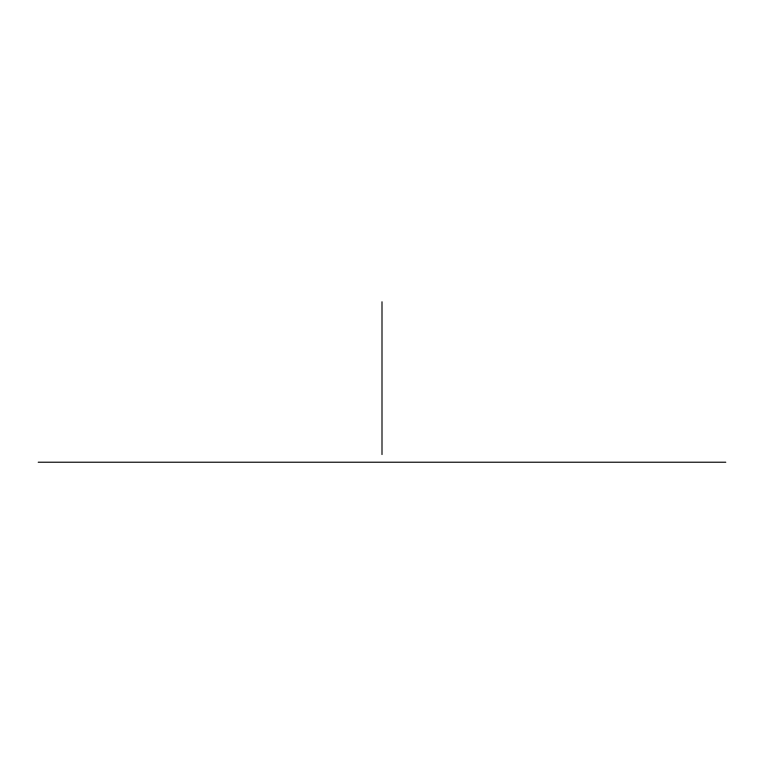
<?xml version="1.0" encoding="UTF-8"?>
<svg xmlns="http://www.w3.org/2000/svg" width="764" height="764" viewBox="0 0 764 764"><rect width="100%" height="100%" fill="white"/><g stroke="black" fill="none" stroke-linecap="round" stroke-linejoin="round"><path stroke-width="1.15" d="M38.2 462.22L725.8 462.22M382 301.78L382 454.551"/></g></svg>
